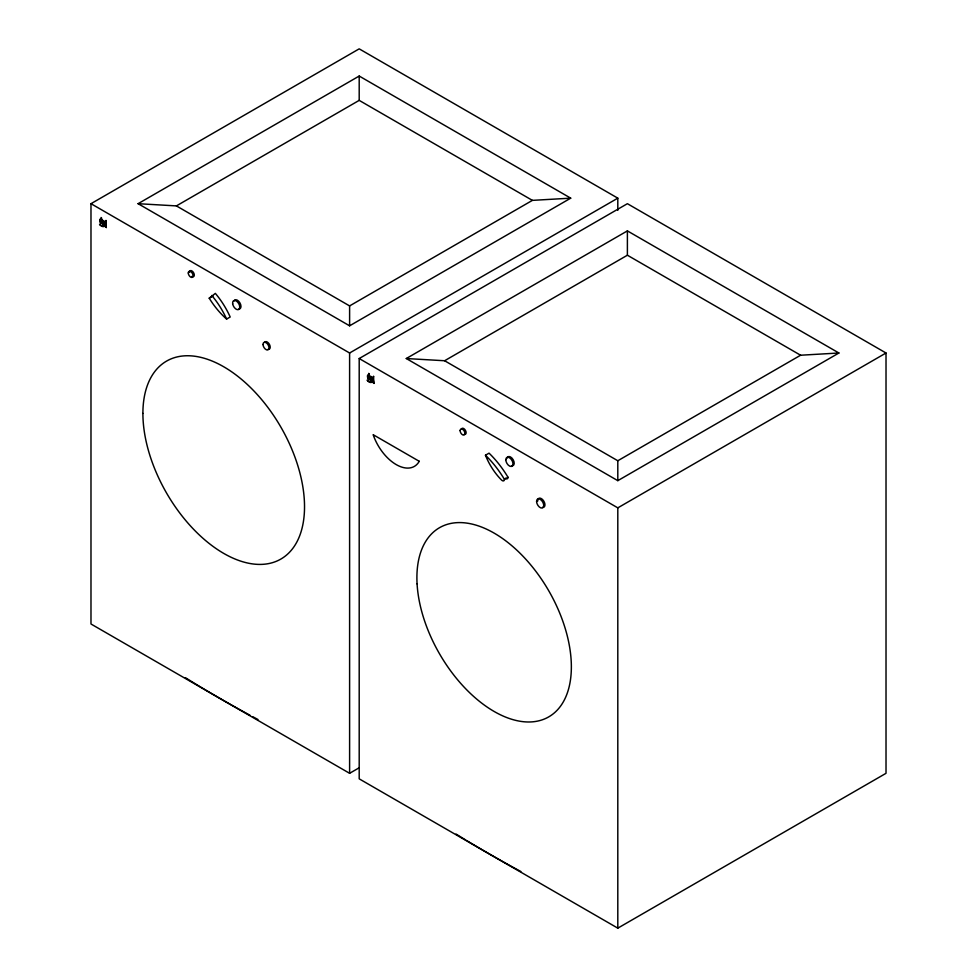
<?xml version="1.0" encoding="UTF-8"?>
<svg xmlns="http://www.w3.org/2000/svg" width="977" height="977" viewBox="0 0 977 977"><rect width="100%" height="100%" fill="white"/><g stroke="black" fill="none" stroke-linecap="round" stroke-linejoin="round"><path stroke-width="1.47" d="M209.225 298.193L215.343 293.381A58.473 33.755 60 0 1 230.193 317L226.603 319.076A58.473 33.755 60 0 1 209.225 298.193L212.815 296.116M359.194 767.775L349.607 773.308L90.983 623.998L90.983 203.692L359.194 48.85L617.806 198.16L617.806 210.348M138.087 203.692L359.194 76.047L570.715 198.16L349.607 325.817L138.087 203.692L176.397 205.903L349.607 305.911L532.392 200.37L570.715 198.16M176.397 205.903L359.194 100.375L532.392 200.37M90.983 203.692L349.607 353.002L617.806 198.16M359.194 358.535L627.393 203.692L886.017 353.002L886.017 773.308L617.806 928.15L359.194 778.84L359.194 358.535L617.806 507.857L886.017 353.002M406.285 358.535L627.393 230.89L838.913 353.002L617.806 480.66L406.285 358.535L444.608 360.745L617.806 460.753L800.603 355.225L838.913 353.002M444.608 360.745L627.393 255.217L800.603 355.225M485.459 455.233L489.05 453.157A73.287 42.316 60 0 1 508.028 477.301L504.437 479.377A3.053 1.759 60 0 1 501.519 480.037A44.478 25.683 60 0 1 485.459 455.233A73.287 42.316 60 0 1 504.437 479.377M627.393 230.89L627.393 255.217M617.806 460.753L617.806 480.66M617.806 507.857L617.806 928.15M359.194 76.047L359.194 100.375M349.607 305.911L349.607 325.817M349.607 353.002L349.607 773.308M461.413 429.269A3.383 1.954 60 0 1 465.418 430.332A3.383 1.954 60 0 1 464.344 434.35M520.875 871.521A1241.169 716.581 0 0 1 467.14 840.855M465.895 840.098A1241.169 716.581 0 0 1 456.051 834.04M507.136 458.079A5.08 2.931 60 0 1 513.145 459.678A5.08 2.931 60 0 1 511.545 465.699M537.777 501.006A5.08 2.931 60 0 1 540.769 498.331A5.08 2.931 60 0 1 544.836 503.741A5.08 2.931 60 0 1 542.553 507.356M508.028 477.301A3.053 1.759 60 0 1 505.439 478.266M211.753 295.457A58.473 33.755 60 0 1 226.603 319.076M257.965 719.499A1241.169 716.581 0 0 1 252.677 716.678M250.051 715.262A1241.169 716.581 0 0 1 185.41 677.672M264.572 342.329A4.238 2.442 60 0 1 269.518 344.551A4.238 2.442 60 0 1 268.125 349.265M234.016 301.014A5.08 2.931 60 0 1 239.817 302.711A5.08 2.931 60 0 1 238.913 309.013M189.489 272.29A3.383 1.954 60 0 1 191.883 270.91A3.383 1.954 60 0 1 194.289 275.05A3.383 1.954 60 0 1 191.883 276.43M102.927 222.109L102.573 223.635L101.877 219.678C100.57 224.344 104.966 227.348 103.354 220.521L102.927 222.109M370.527 377.989L370.185 379.516L369.477 375.559C368.17 380.224 372.567 383.228 370.955 376.401L370.527 377.989M105.198 223.953L104.112 223.464L105.174 224.734C102.377 227.58 104.624 216.198 105.198 223.953M372.799 379.833L371.724 379.345L372.774 380.615C369.978 383.46 372.237 372.078 372.799 379.833M99.898 220.155C99.801 225.65 103.293 223.672 101.461 217.786L101.034 217.529C102.145 221.449 99.923 217.089 99.898 220.155M367.499 376.035C367.401 381.531 370.894 379.552 369.074 373.666L368.634 373.409C369.746 377.33 367.523 372.97 367.499 376.035M101.034 221.376C100.106 224.979 100.411 216.625 101.034 221.376M368.634 377.256C367.706 380.859 368.011 372.506 368.634 377.256M104.148 222.353L104.771 223.135L104.148 222.353M371.748 378.233L372.371 379.015L371.748 378.233M105.992 220.509L106.163 226.542L105.992 220.509M373.593 376.389L372.97 378.478L373.764 382.422L373.593 376.389M419.255 461.303L373.153 434.692A36.308 20.957 60 0 0 396.198 464.588A36.308 20.957 60 0 0 419.255 461.303M373.947 383.411L373.654 382.972A2.491 1.441 60 0 0 371.26 381.58A5.606 3.236 60 0 1 367.144 380.126L367.608 380.822A5.606 3.236 60 0 0 371.724 382.288A2.491 1.441 60 0 1 373.947 383.411M106.346 227.531L106.053 227.091A2.491 1.441 60 0 0 103.66 225.699A5.606 3.236 60 0 1 99.544 224.246L100.008 224.942A5.606 3.236 60 0 0 104.124 226.408A2.491 1.441 60 0 1 106.346 227.531M460.13 430.625A3.383 1.954 60 0 0 463.721 435.095A3.383 1.954 60 0 0 463.721 430.307A3.383 1.954 60 0 0 460.13 430.625M417.081 583.867A109.216 63.053 60 0 0 537.203 721.173A109.216 63.053 60 0 0 528.105 561.824A109.216 63.053 60 0 0 417.081 583.867M263.033 344.576A4.238 2.442 60 0 0 267.637 349.986A4.238 2.442 60 0 0 267.405 343.867A4.238 2.442 60 0 0 263.033 344.576M536.581 501.702A5.08 2.931 60 0 0 542.186 508.04A5.08 2.931 60 0 0 541.722 500.615A5.08 2.931 60 0 0 536.581 501.702M505.817 459.776A5.08 2.931 60 0 0 511.203 466.469A5.08 2.931 60 0 0 511.203 459.288A5.08 2.931 60 0 0 505.817 459.776M232.66 303.762A5.08 2.931 60 0 0 238.51 309.575A5.08 2.931 60 0 0 237.411 301.881A5.08 2.931 60 0 0 232.66 303.762M142.898 413.418A114.297 65.984 60 0 0 264.12 564.23A114.297 65.984 60 0 0 264.12 402.597A114.297 65.984 60 0 0 142.898 413.418M188.292 272.974A3.383 1.954 60 0 0 191.883 277.444A3.383 1.954 60 0 0 191.883 272.656A3.383 1.954 60 0 0 188.292 272.974"/></g></svg>
